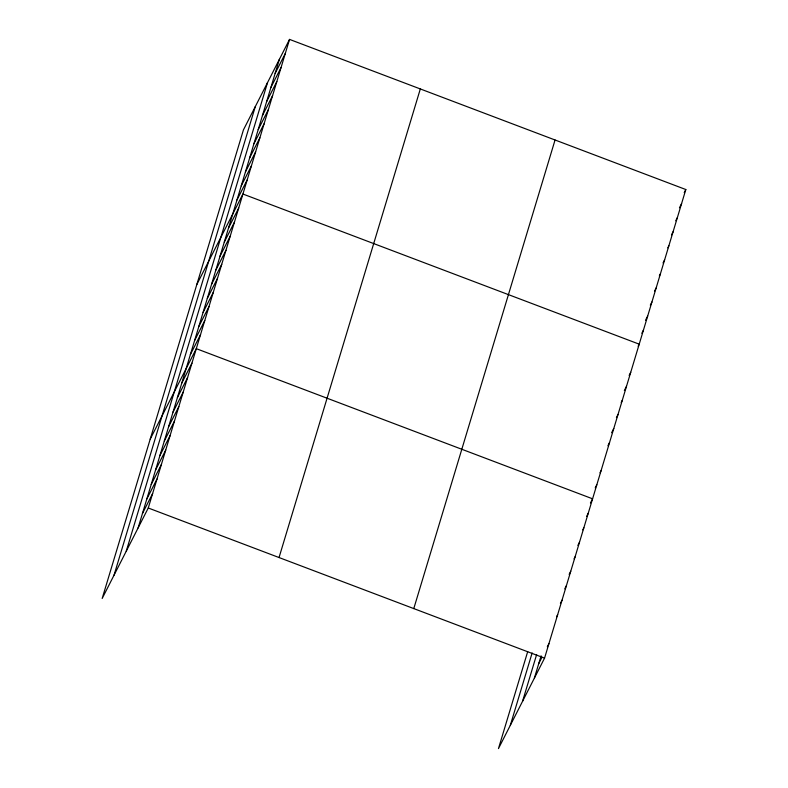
<?xml version="1.0" encoding="UTF-8"?>
<svg xmlns="http://www.w3.org/2000/svg" width="788" height="788" viewBox="0 0 788 788"><rect width="100%" height="100%" fill="white"/><g stroke="black" fill="none" stroke-linecap="round" stroke-linejoin="round"><path stroke-width="1.18" d="M114.024 575.201L255.302 106.597M126.238 551.226L267.516 82.622M138.097 527.96L279.376 59.356M289.541 39.4L243.443 129.862L102.174 598.466L148.262 507.994L289.541 39.4L685.826 189.534L544.557 658.138L498.459 748.6L527.684 651.666M279.041 557.54L420.319 88.945M413.779 608.592L555.057 139.988M510.309 725.334L532.146 652.917M522.533 701.359L536.638 654.562M534.382 678.094L541.1 655.813M275.13 73.412L285.305 53.456M270.895 87.478L281.07 67.512M266.659 101.534L276.824 81.578M262.424 115.59L272.589 95.634M258.178 129.646L268.353 109.69M253.943 143.702L264.108 123.746M249.707 157.767L259.873 137.802M245.462 171.823L255.637 151.867M241.227 185.879L251.402 165.923M236.991 199.935L247.156 179.979M196.823 284.507L242.921 194.035L639.206 344.169L638.142 346.277M228.51 228.057L238.685 208.091M224.275 242.113L234.44 222.157M220.039 256.169L230.204 236.213M215.794 270.225L225.969 250.269M211.558 284.281L221.733 264.325M207.323 298.347L217.488 278.381M203.087 312.403L213.252 292.446M198.842 326.459L209.017 306.502M194.606 340.514L204.772 320.558M190.371 354.57L200.536 334.614M150.203 439.143L196.301 348.67L592.586 498.814L590.448 503.01M181.762 383.116L191.937 363.16M177.398 397.605L187.564 377.639M173.025 412.085L183.2 392.129M168.662 426.574L178.837 406.608M164.298 441.053L174.463 421.097M159.925 455.533L170.1 435.577M155.561 470.022L165.736 450.066M151.197 484.502L161.363 464.546M146.834 498.991L156.999 479.035M142.461 513.471L152.636 493.515M684.22 192.686L685.826 189.534M679.453 207.796L681.59 203.59M675.749 220.798L677.355 217.655M671.514 234.863L673.119 231.711M667.81 247.865L668.874 245.767M663.033 262.975L664.639 259.823M659.329 275.987L660.403 273.879M654.552 291.087L656.158 287.945M650.317 305.153L651.922 302.001M645.539 320.263L647.687 316.057M641.846 333.265L643.451 330.113M629.129 375.443L630.735 372.291M624.352 390.553L626.49 386.347M621.18 402.501L622.254 400.402M616.413 417.61L618.019 414.458M611.636 432.72L613.783 428.524M607.932 445.732L609.538 442.58M599.993 472.79L601.067 470.692M595.216 487.9L596.821 484.748M586.617 516.445L588.222 513.293M582.785 529.881L583.849 527.773M577.88 545.414L579.485 542.262M574.048 558.85L575.122 556.742M569.143 574.383L570.748 571.231M564.779 588.863L566.385 585.711M560.416 603.352L562.021 600.2M556.584 616.777L557.658 614.679M538.746 663.604L541.957 657.3M547.315 646.8L548.921 643.648M148.262 507.994L544.557 658.138"/></g></svg>
